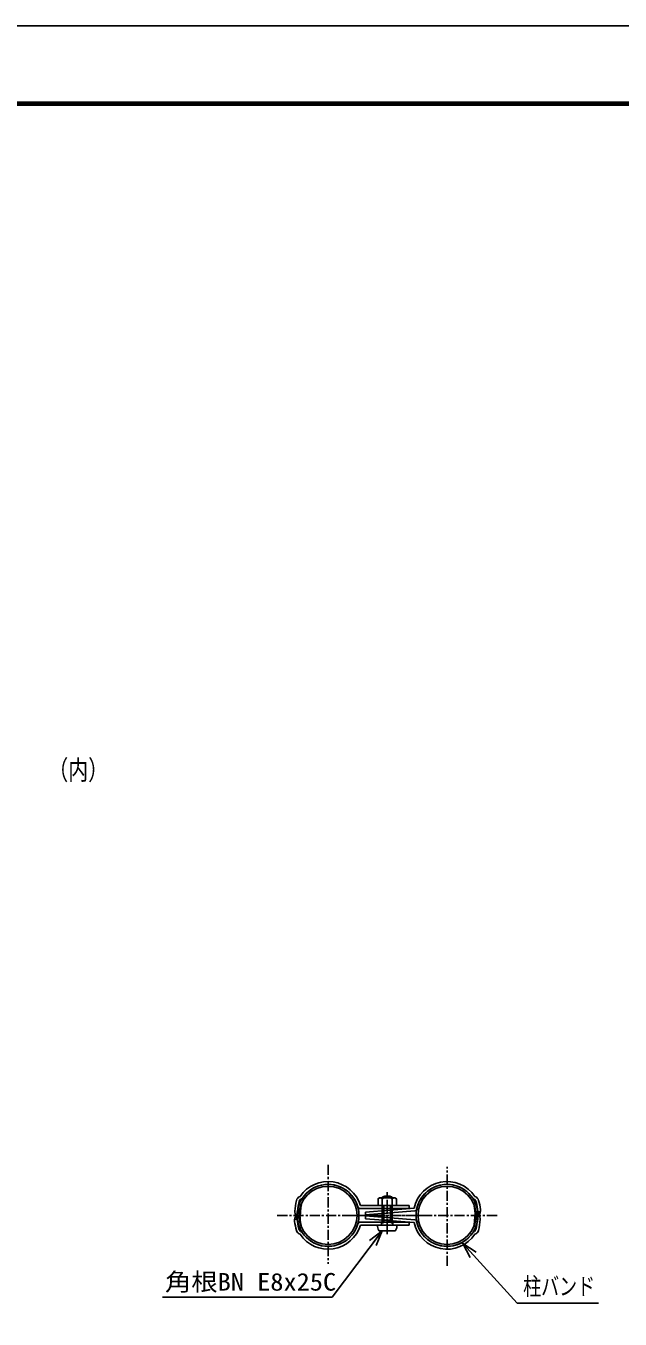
# Model space of a CAD drawing. Units: millimetres, scale not verified. Extents: x -4455 to 4455, y -3150 to 3150.
# Drawn here: x 892 to 2355, y -33 to 3150 of the extents above; entities that cross this region are included whole.
import ezdxf
from ezdxf.enums import TextEntityAlignment as Align

# ---------------------------------------------------------------- set-up
doc = ezdxf.new("R2010")
doc.units = ezdxf.units.MM
doc.header["$LTSCALE"] = 20
doc.linetypes.add('USER2', pattern=[2, 1.25, -0.25, 0.25, -0.25])
for name, color, linetype, lineweight in [('0-1_0', 7, 'Continuous', 25), ('0-8_center', 2, 'USER2', 25), ('0-C_10', 4, 'Continuous', 25), ('0-D_CENTLN-L', 2, 'USER2', 25)]:
    doc.layers.add(name, color=color, linetype=linetype, lineweight=lineweight)
doc.styles.add('ＭＳ ゴシック', font='')
doc.styles.get('ＭＳ ゴシック').set_extended_font_data('MS Gothic')

# ---------------------------------------------------------------- blocks, each defined once
blk = doc.blocks.new('_Open30')
at = {"layer": '0-1_0', "color": 2}
blk.add_line((0, 0), (-20, 0), dxfattribs=at)
blk.add_lwpolyline([(-20, 5.36), (0, 0), (-20, -5.36)], dxfattribs=at)

msp = doc.modelspace()

# ---------------------------------------------------------------- linework, layer by layer
at = {"layer": '0-1_0'}
for p, q in [((1567, 269.37), (1564.87, 268.14)), ((1570.26, 263.29), (1568.32, 262.16)), ((1762.83, 265.91), (1800.15, 265.91)), ((1765.59, 265.91), (1769.49, 263.66)), ((1769.49, 267.78), (1769.49, 265.91)), ((1769.49, 267.78), (1793.49, 267.78)), ((1773.39, 265.91), (1769.49, 263.66)), ((1769.49, 263.66), (1769.49, 246.63)), ((1773.09, 265.91), (1773.09, 267.78)), ((1789.59, 265.91), (1793.49, 263.66)), ((1789.89, 265.91), (1789.89, 267.78)), ((1793.49, 267.78), (1793.49, 265.91)), ((1797.39, 265.91), (1793.49, 263.66)), ((1793.49, 263.66), (1793.49, 246.63)), ((1994.35, 263.29), (1996.29, 262.16)), ((1997.61, 269.37), (1999.74, 268.14)), ((1558.1, 223.43), (1558.75, 224.08)), ((1562.98, 227.18), (1563.63, 226.53)), ((1563.42, 250.64), (1570.17, 249.21)), ((1713.98, 239.73), (1835.49, 239.73)), ((1715.49, 246.63), (1835.49, 246.63)), ((1847.49, 240.31), (1727.85, 230.89)), ((1728.39, 224.02), (1727.85, 230.89)), ((1849.54, 233.55), (1728.39, 224.02)), ((1835.49, 239.73), (1835.49, 246.63)), ((2000.67, 254.53), (1994.01, 252.74)), ((2002.38, 226.72), (2001.77, 226.04)), ((1562.23, 218.7), (1562.84, 219.38)), ((1563.94, 190.89), (1570.6, 192.68)), ((1713.98, 205.68), (1835.49, 205.68)), ((1715.49, 198.78), (1835.49, 198.78)), ((1728.39, 221.4), (1727.85, 214.52)), ((1847.49, 205.1), (1727.85, 214.52)), ((1849.54, 211.87), (1728.39, 221.4)), ((1757.49, 198.78), (1805.49, 198.78)), ((1835.49, 205.68), (1835.49, 198.78)), ((2001.19, 194.77), (1994.44, 196.2)), ((2001.63, 218.24), (2000.98, 218.89)), ((2006.51, 221.98), (2005.86, 221.34)), ((1567, 176.04), (1564.87, 177.28)), ((1570.26, 182.13), (1568.32, 183.25)), ((1761.99, 184.38), (1800.99, 184.38)), ((1994.35, 182.13), (1996.29, 183.25)), ((1997.61, 176.04), (1999.74, 177.28))]:
    msp.add_line(p, q, dxfattribs=at)
at = {"layer": '0-1_0', "color": 4}
for p, q in [((1769.49, 246.63), (1769.49, 210.78)), ((1773.09, 205.88), (1773.09, 246.63)), ((1789.89, 205.88), (1789.89, 246.63)), ((1793.49, 246.63), (1793.49, 210.78)), ((1767.69, 203.28), (1771.98, 204.43)), ((1767.69, 198.78), (1767.69, 203.28)), ((1768.77, 203.57), (1768.77, 210.78)), ((1768.77, 210.78), (1794.21, 210.78)), ((1794.21, 203.57), (1794.21, 210.78))]:
    msp.add_line(p, q, dxfattribs=at)
at = {"layer": '0-1_0', "color": 3}
for p, q in [((1645.9, 21.81), (1767.19, 182.39)), ((2101.23, 6.81), (1969.61, 151.57))]:
    msp.add_line(p, q, dxfattribs=at)
at = {"layer": '0-1_0', "color": 2}
for p, q in [((1645.9, 21.81), (1228.68, 21.81)), ((2101.23, 6.81), (2301.54, 6.81))]:
    msp.add_line(p, q, dxfattribs=at)
at = {"layer": '0-1_0', "color": 3}
msp.add_lwpolyline([(-4455, 3149.95), (4455, 3149.95), (4455, -3150.05), (-4455, -3150.05)], close=True, dxfattribs=at)
at = {"layer": '0-1_0'}
for points in [[(-4155, 2962.45), (4155, 2962.45), (4155, -2962.55), (-4155, -2962.55)], [(-4153.13, 2960.58), (4153.12, 2960.58), (4153.12, -2960.67), (-4153.13, -2960.67)], [(-4151.25, 2958.7), (4151.25, 2958.7), (4151.25, -2958.8), (-4151.25, -2958.8)], [(-4149.38, 2956.83), (4149.37, 2956.83), (4149.37, -2956.92), (-4149.38, -2956.92)], [(-4147.5, 2954.95), (4147.5, 2954.95), (4147.5, -2955.05), (-4147.5, -2955.05)]]:
    msp.add_lwpolyline(points, close=True, dxfattribs=at)
for points in [[(1762.83, 265.91), (1758.93, 263.66), (1758.93, 246.63), (1804.05, 246.63)], [(1800.15, 265.91), (1804.05, 263.66), (1804.05, 246.63)]]:
    msp.add_lwpolyline(points, dxfattribs=at)
at = {"layer": '0-1_0', "color": 4}
msp.add_lwpolyline([(1795.29, 198.78), (1795.29, 203.28), (1791.01, 204.43)], dxfattribs=at)
at = {"layer": '0-1_0', "color": 3}
for centre, radius in [((1635.87, 222.71), 76.2), ((1635.87, 222.71), 71.4), ((1928.74, 222.71), 76.2), ((1928.74, 222.71), 71.4)]:
    msp.add_circle(centre, radius, dxfattribs=at)
at = {"layer": '0-1_0'}
for centre, radius, start, end in [((1635.87, 222.86), 83.1, 16.61866, 145.96895), ((1635.9, 222.78), 76.28, 15.83904, 141.43179), ((1928.74, 222.86), 83.1, 34.03105, 167.88099), ((1928.71, 222.78), 76.28, 38.56821, 168.66301), ((1701.19, 222.86), 147.45, 165.56163, 176.05686), ((1571.77, 256.19), 13.8, 120, 165.56163), ((1701.19, 222.86), 140.55, 165.56163, 176.05686), ((1571.77, 256.19), 6.9, 120, 165.56163), ((1563.36, 275.24), 13.8, 300, 339.19486), ((1781.49, 245.28), 25.5, 61.92751, 118.07249), ((2001.25, 275.24), 13.8, 200.80514, 240), ((1992.84, 256.19), 6.9, 14.43837, 60), ((1897.49, 224.93), 107.23, 6.23316, 17.91068), ((1992.84, 256.19), 13.8, 14.43837, 60), ((1898.85, 225.16), 112.75, 6.24102, 17.7988), ((1568.23, 232.04), 14.17, 176.09309, 221.18613), ((1572.61, 212.13), 18.38, 142.07993, 144.88864), ((1553.87, 228.96), 6.9, 315, 357.63166), ((1701.19, 222.86), 140.55, 168.60068, 177.63166), ((1567.86, 232.06), 6.9, 176.05686, 225), ((1553.06, 216.46), 14.59, 25.33278, 43.61265), ((1553.13, 228.97), 14.54, 334.48464, 357.70293), ((1701.19, 222.86), 133.65, 168.62961, 177.63166), ((1714.18, 244.77), 5.04, 193.4251, 267.66961), ((1848.94, 238.56), 5.04, 276.83039, 351.0749), ((1803.58, 212.33), 194.66, 4.52123, 11.97968), ((1972.01, 221.45), 26.37, 2.73491, 13.65639), ((1993.69, 230.9), 9.43, 299.68991, 328.97844), ((1864.6, 219.33), 140.55, 5.47449, 14.50547), ((1983.66, 235.05), 20.49, 336.01653, 4.27756), ((2040.46, 236.48), 36.14, 185.95148, 202.40194), ((1991.54, 234.68), 19.59, 322.31807, 8.03653), ((1573.07, 210.73), 19.59, 142.31807, 188.03653), ((1665.76, 220.25), 112.75, 186.24102, 197.7988), ((1524.15, 208.93), 36.14, 5.95148, 22.40194), ((1700.01, 226.09), 140.55, 185.47449, 194.50547), ((1580.95, 210.37), 20.49, 156.01653, 184.27756), ((1667.12, 220.48), 107.23, 186.23316, 197.91068), ((1570.92, 214.52), 9.43, 119.68991, 148.97844), ((1592.59, 223.97), 26.37, 182.73491, 193.65639), ((1761.03, 233.08), 194.66, 184.52123, 191.97968), ((1635.87, 222.55), 83.1, 214.03105, 343.38134), ((1635.9, 222.63), 76.28, 218.56821, 344.16096), ((1714.18, 200.64), 5.04, 92.33039, 166.5749), ((1783.46, 197.67), 25.99, 177.54795, 208.86111), ((1779.53, 197.67), 25.99, 331.13889, 2.45205), ((1928.74, 222.55), 83.1, 192.11901, 325.96895), ((1848.94, 206.86), 5.04, 8.9251, 83.16961), ((1928.71, 222.63), 76.28, 191.33699, 321.43179), ((1863.41, 222.55), 133.65, 348.62961, 357.63166), ((2011.48, 216.45), 14.54, 154.48464, 177.70293), ((2011.54, 228.95), 14.59, 205.33278, 223.61265), ((1863.41, 222.55), 140.55, 345.56163, 356.05686), ((1863.41, 222.55), 140.55, 348.60068, 357.63166), ((1996.75, 213.36), 6.9, 356.05686, 45), ((2010.74, 216.46), 6.9, 135, 177.63166), ((1863.41, 222.55), 147.45, 345.56163, 356.05686), ((1992, 233.28), 18.38, 322.07993, 324.88864), ((1996.38, 213.38), 14.17, 356.09309, 41.18613), ((1571.77, 189.23), 13.8, 194.43837, 240), ((1571.77, 189.23), 6.9, 194.43837, 240), ((1563.36, 170.18), 13.8, 20.80514, 60), ((1761.99, 185.88), 1.5, 210.22456, 270), ((1800.99, 185.88), 1.5, 270, 329.77544), ((2001.25, 170.18), 13.8, 120, 159.19486), ((1992.84, 189.23), 6.9, 300, 345.56163), ((1992.84, 189.23), 13.8, 300, 345.56163)]:
    msp.add_arc(centre, radius, start, end, dxfattribs=at)
at = {"layer": '0-1_0', "color": 4}
for centre, start, end in [((1771.59, 205.88), 285, 0), ((1791.39, 205.88), 180, 255)]:
    msp.add_arc(centre, 1.5, start, end, dxfattribs=at)
at = {"layer": '0-8_center'}
for p, q in [((1781.49, 226.3), (1781.49, 280.15)), ((1781.49, 231.32), (1781.49, 255.18)), ((1781.49, 176.49), (1781.49, 223.06)), ((1781.49, 214.1), (1781.49, 190.23))]:
    msp.add_line(p, q, dxfattribs=at)
at = {"layer": '0-C_10'}
for p, q in [((1560.97, 231.71), (1567.89, 231.71)), ((2010.9, 231.71), (2004.63, 231.71)), ((1553.71, 213.71), (1559.98, 213.71)), ((2003.64, 213.71), (1996.72, 213.71))]:
    msp.add_line(p, q, dxfattribs=at)
at = {"layer": '0-D_CENTLN-L'}
for p, q in [((1635.87, 347.18), (1635.87, 103.59)), ((1928.74, 98.24), (1928.74, 341.83)), ((1510.84, 222.71), (1885.86, 222.71)), ((2052.15, 222.71), (1677.13, 222.71))]:
    msp.add_line(p, q, dxfattribs=at)

# ---------------------------------------------------------------- block references
at = {"layer": '0-1_0', "xscale": 1.875, "yscale": 1.875}
for p, rotation in [((1768.7, 184.38), 52.93496), ((1967.93, 153.42), 132.27964)]:
    msp.add_blockref('_Open30', p, dxfattribs=dict(at, rotation=rotation))

# ---------------------------------------------------------------- texts
at = {"layer": '0-1_0', "color": 3, "style": 'ＭＳ ゴシック'}
for s, height, width, p in [('（内）', 48.09, 0.75, (947.06, 1280.3)), ('角根BN E8x25C', 43.3, 1.1, (1234.22, 24.47)), ('柱バンド', 43.26, 0.75, (2116.23, 13.49))]:
    msp.add_text(s, height=height, dxfattribs=dict(at, width=width)).set_placement(p, align=Align.BOTTOM_LEFT)

doc.saveas('drawing.dxf')
